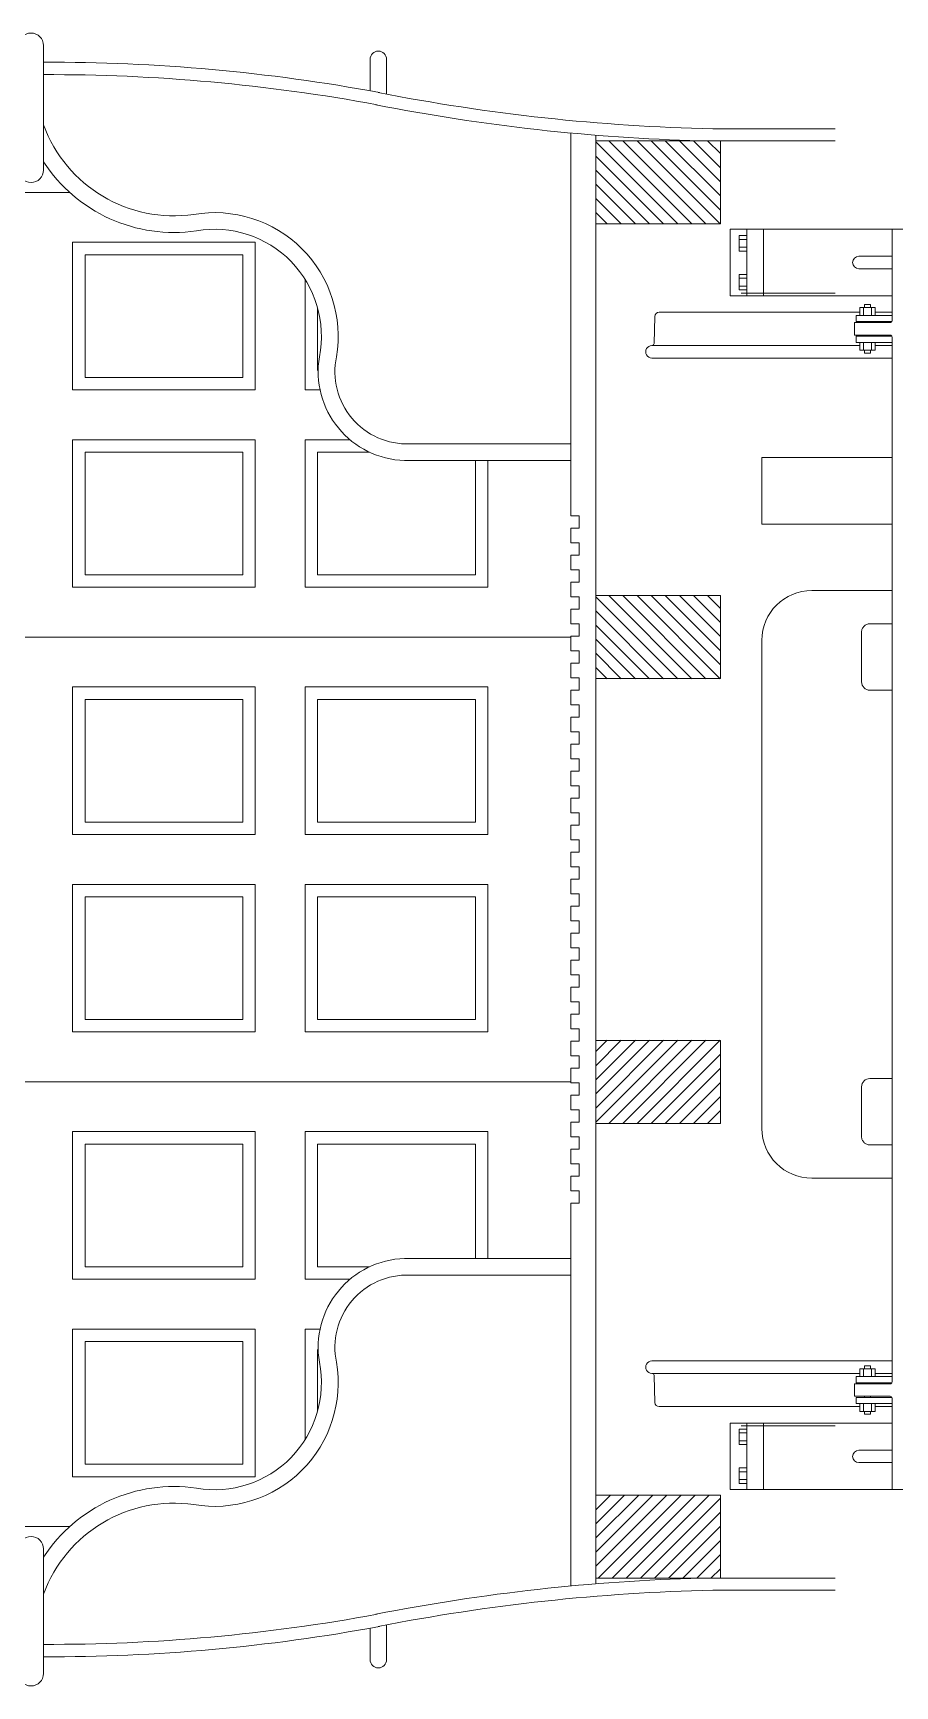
# Model space of a CAD drawing. Header units: inches. Extents: x 0 to 22, y 0 to 17.
# Drawn here: x 19.31 to 20.389, y 13.965 to 16.035 of the extents above; entities that cross this region are included whole.
import ezdxf

# ---------------------------------------------------------------- set-up
doc = ezdxf.new("R2010")
doc.units = ezdxf.units.IN
doc.header["$LTSCALE"] = 100
doc.header["$MEASUREMENT"] = 0
doc.linetypes.add('ACAD_ISO03W100', pattern=[30, 12, -18])
doc.layers.get('0').update_dxf_attribs({"lineweight": 0})
for name, color, linetype, lineweight in [('BENCHSEAT', 7, 'Continuous', 0), ('CAREND0', 7, 'Continuous', 0), ('CARINTERIORBEAM', 7, 'Continuous', 0), ('CARINTERIORBULKHEAD', 7, 'Continuous', 0), ('CARINTERIORSIDE', 7, 'Continuous', 0), ('FLOORMAT', 7, 'Continuous', 0), ('TRUCK', 7, 'Continuous', 0)]:
    doc.layers.add(name, color=color, linetype=linetype, lineweight=lineweight)

# ---------------------------------------------------------------- blocks, each defined once
blk = doc.blocks.new('_X28')
at = {"color": 0, "linetype": 'Continuous'}
for p, q in [((19.9834, 14.0967), (20.0859, 14.1993)), ((19.9834, 14.1144), (20.0683, 14.1993)), ((19.9834, 14.1321), (20.0506, 14.1993)), ((19.9834, 14.1497), (20.0329, 14.1993)), ((19.9834, 14.1674), (20.0152, 14.1993)), ((19.9834, 14.1851), (19.9975, 14.1993)), ((19.9997, 14.0953), (20.1036, 14.1993)), ((20.0174, 14.0953), (20.1213, 14.1993)), ((20.035, 14.0953), (20.139, 14.1993)), ((20.0527, 14.0953), (20.1394, 14.182)), ((20.0704, 14.0953), (20.1394, 14.1643)), ((20.0881, 14.0953), (20.1394, 14.1466)), ((20.1058, 14.0953), (20.1394, 14.129)), ((20.1234, 14.0953), (20.1394, 14.1113))]:
    blk.add_line(p, q, dxfattribs=at)
blk = doc.blocks.new('_X33')
at = {"color": 0, "linetype": 'Continuous'}
for p, q in [((20.0146, 14.1102), (20.1036, 14.1993)), ((20.0146, 14.1279), (20.0859, 14.1993)), ((20.0146, 14.1456), (20.0683, 14.1993)), ((20.0146, 14.1633), (20.0506, 14.1993)), ((20.0146, 14.1809), (20.0329, 14.1993)), ((20.0146, 14.1986), (20.0152, 14.1993)), ((20.0174, 14.0953), (20.1213, 14.1993)), ((20.035, 14.0953), (20.139, 14.1993)), ((20.0527, 14.0953), (20.1566, 14.1993)), ((20.0704, 14.0953), (20.1706, 14.1955)), ((20.0881, 14.0953), (20.1706, 14.1778)), ((20.1058, 14.0953), (20.1706, 14.1602)), ((20.1234, 14.0953), (20.1706, 14.1425)), ((20.1411, 14.0953), (20.1706, 14.1248)), ((20.1588, 14.0953), (20.1706, 14.1071))]:
    blk.add_line(p, q, dxfattribs=at)

msp = doc.modelspace()

# ---------------------------------------------------------------- linework, layer by layer
at = {"layer": 'BENCHSEAT', "linetype": 'Continuous'}
for p, q in [((19.78161, 15.52043), (19.98336, 15.52043)), ((19.77497, 15.49963), (19.98336, 15.49963)), ((19.77497, 14.50037), (19.98336, 14.50037)), ((19.78161, 14.47957), (19.98336, 14.47957))]:
    msp.add_line(p, q, dxfattribs=at)
at = {"layer": 'BENCHSEAT', "color": 7, "linetype": 'Continuous'}
for centre, radius, start, end in [((19.48605, 15.97973), 0.17382, -159.81561, -81.72514), ((19.48605, 15.97973), 0.19462, -146.95829, -81.64037), ((19.53718, 15.65521), 0.15473, -9.5809, 99.7133), ((19.53712, 15.65534), 0.1338, -11.15313, 99.69096), ((19.77819, 15.61095), 0.11136, 170.43377, 268.3462), ((19.77822, 15.61079), 0.09041, 168.084, 272.14809), ((19.77819, 14.38905), 0.11136, 91.6538, 189.56623), ((19.77822, 14.38921), 0.09041, 87.85191, 191.916), ((19.53718, 14.34479), 0.15473, -99.7133, 9.5809), ((19.53712, 14.34466), 0.1338, -99.69096, 11.15313), ((19.48605, 14.02027), 0.19462, 81.64037, 146.95829), ((19.48605, 14.02027), 0.17382, 81.72514, 159.81561)]:
    msp.add_arc(centre, radius, start, end, dxfattribs=at)
at = {"layer": 'CAREND0', "color": 7, "linetype": 'Continuous'}
for p, q in [((20.0146, 14.09312), (20.0146, 15.90688)), ((20.1966, 15.70897), (20.31436, 15.70897)), ((20.1966, 14.29095), (20.31436, 14.29095))]:
    msp.add_line(p, q, dxfattribs=at)
at = {"layer": 'CARINTERIORBEAM'}
for p, q in [((20.01456, 15.89987), (20.01456, 15.79595)), ((20.01456, 15.89987), (20.01456, 15.79595)), ((20.17056, 15.89983), (20.17056, 15.79595)), ((20.01456, 15.33035), (20.01456, 15.22643)), ((20.17056, 15.33035), (20.17056, 15.22643)), ((20.01456, 14.66965), (20.01456, 14.77357)), ((20.17056, 14.66965), (20.17056, 14.77357))]:
    msp.add_line(p, q, dxfattribs=at)
at = {"layer": 'CARINTERIORBEAM', "linetype": 'Continuous'}
for p, q in [((20.01456, 15.79595), (20.17056, 15.79595)), ((20.01456, 15.22643), (20.17056, 15.22643)), ((20.01456, 14.77357), (20.17056, 14.77357))]:
    msp.add_line(p, q, dxfattribs=at)
at = {"layer": 'CARINTERIORBEAM', "color": 7, "linetype": 'Continuous'}
for p, q in [((20.01456, 15.33035), (20.17056, 15.33035)), ((20.01456, 14.66965), (20.17056, 14.66965))]:
    msp.add_line(p, q, dxfattribs=at)
msp.add_lwpolyline([(20.17056, 14.1002), (20.01456, 14.1002), (20.01456, 14.20412), (20.17056, 14.20412), (20.17056, 14.10016)], dxfattribs=at)
at = {"layer": 'CARINTERIORBULKHEAD', "linetype": 'Continuous'}
for p, q in [((18.50379, 15.83523), (19.35568, 15.83523)), ((19.35936, 15.77283), (19.58816, 15.77283)), ((19.37496, 15.75723), (19.57256, 15.75723)), ((19.37496, 15.35643), (19.57256, 15.35643)), ((19.66616, 15.35643), (19.86376, 15.35643)), ((19.35936, 15.34083), (19.58816, 15.34083)), ((19.65056, 15.34083), (19.87936, 15.34083)), ((18.50379, 15.27843), (19.98336, 15.27843)), ((19.35936, 15.21603), (19.58816, 15.21603)), ((19.65056, 15.21603), (19.87936, 15.21603)), ((19.37496, 15.20043), (19.57256, 15.20043)), ((19.66616, 15.20043), (19.86376, 15.20043)), ((19.37496, 14.79963), (19.57256, 14.79963)), ((19.66616, 14.79963), (19.86376, 14.79963)), ((19.35936, 14.78403), (19.58816, 14.78403)), ((19.65056, 14.78403), (19.87936, 14.78403)), ((18.50376, 14.72163), (19.98336, 14.72163)), ((19.35936, 14.65923), (19.58816, 14.65923)), ((19.65056, 14.65923), (19.87936, 14.65923)), ((19.37496, 14.64363), (19.57256, 14.64363)), ((19.66616, 14.64363), (19.86376, 14.64363)), ((19.37496, 14.24283), (19.57256, 14.24283)), ((19.35936, 14.22723), (19.58816, 14.22723)), ((18.50376, 14.16483), (19.35576, 14.16483))]:
    msp.add_line(p, q, dxfattribs=at)
at = {"layer": 'CARINTERIORBULKHEAD'}
for p, q in [((19.35936, 15.77283), (19.35936, 15.58801)), ((19.58816, 15.77283), (19.58816, 15.58801)), ((19.37496, 15.75723), (19.37496, 15.60361)), ((19.57256, 15.75723), (19.57256, 15.60361)), ((19.65056, 15.72628), (19.65056, 15.58801)), ((19.66616, 15.69069), (19.66616, 15.61217)), ((19.35936, 15.34083), (19.35936, 15.52561)), ((19.58816, 15.34083), (19.58816, 15.52561)), ((19.65056, 15.34083), (19.65056, 15.52561)), ((19.37496, 15.35643), (19.37496, 15.51001)), ((19.57256, 15.35643), (19.57256, 15.51001)), ((19.66616, 15.35643), (19.66616, 15.51001)), ((19.86376, 15.35643), (19.86376, 15.49963)), ((19.87936, 15.34083), (19.87936, 15.49963)), ((19.35936, 15.21603), (19.35936, 15.03121)), ((19.58816, 15.21603), (19.58816, 15.03121)), ((19.65056, 15.21603), (19.65056, 15.03121)), ((19.87936, 15.21603), (19.87936, 15.03121)), ((19.37496, 15.20043), (19.37496, 15.04681)), ((19.57256, 15.20043), (19.57256, 15.04681)), ((19.66616, 15.20043), (19.66616, 15.04681)), ((19.86376, 15.20043), (19.86376, 15.04681)), ((19.35936, 14.78403), (19.35936, 14.96881)), ((19.58816, 14.78403), (19.58816, 14.96881)), ((19.65056, 14.78403), (19.65056, 14.96881)), ((19.87936, 14.78403), (19.87936, 14.96881)), ((19.37496, 14.79963), (19.37496, 14.95321)), ((19.57256, 14.79963), (19.57256, 14.95321)), ((19.66616, 14.79963), (19.66616, 14.95321)), ((19.86376, 14.79963), (19.86376, 14.95321)), ((19.35936, 14.65923), (19.35936, 14.47441)), ((19.58816, 14.65923), (19.58816, 14.47441)), ((19.65056, 14.65923), (19.65056, 14.47441)), ((19.87936, 14.65923), (19.87936, 14.50037)), ((19.37496, 14.64363), (19.37496, 14.49001)), ((19.57256, 14.64363), (19.57256, 14.49001)), ((19.66616, 14.64363), (19.66616, 14.49001)), ((19.86376, 14.64363), (19.86376, 14.50037)), ((19.35936, 14.22723), (19.35936, 14.41201)), ((19.58816, 14.22723), (19.58816, 14.41201)), ((19.65056, 14.27372), (19.65056, 14.41201)), ((19.37496, 14.24283), (19.37496, 14.39641)), ((19.57256, 14.24283), (19.57256, 14.39641)), ((19.66616, 14.30931), (19.66616, 14.3864))]:
    msp.add_line(p, q, dxfattribs=at)
at = {"layer": 'CARINTERIORBULKHEAD', "color": 7, "linetype": 'Continuous'}
for p, q in [((19.35936, 15.58801), (19.58816, 15.58801)), ((19.37496, 15.60361), (19.57256, 15.60361)), ((19.65056, 15.58801), (19.66921, 15.58801)), ((19.35936, 15.52561), (19.58816, 15.52561)), ((19.65056, 15.52561), (19.70664, 15.52561)), ((19.37496, 15.51001), (19.57256, 15.51001)), ((19.66616, 15.51001), (19.73115, 15.51001)), ((19.37496, 15.04681), (19.57256, 15.04681)), ((19.66616, 15.04681), (19.86376, 15.04681)), ((19.35936, 15.03121), (19.58816, 15.03121)), ((19.65056, 15.03121), (19.87936, 15.03121)), ((19.35936, 14.96881), (19.58816, 14.96881)), ((19.65056, 14.96881), (19.87936, 14.96881)), ((19.37496, 14.95321), (19.57256, 14.95321)), ((19.66616, 14.95321), (19.86376, 14.95321)), ((19.37496, 14.49001), (19.57256, 14.49001)), ((19.66616, 14.49001), (19.73119, 14.49001)), ((19.35936, 14.47441), (19.58816, 14.47441)), ((19.65056, 14.47441), (19.70666, 14.47441)), ((19.35936, 14.41201), (19.58816, 14.41201)), ((19.65056, 14.41201), (19.66922, 14.41201)), ((19.37496, 14.39641), (19.57256, 14.39641))]:
    msp.add_line(p, q, dxfattribs=at)
at = {"layer": 'CARINTERIORSIDE'}
for p, q in [((19.32291, 16.01919), (19.32291, 15.86331)), ((19.73181, 16.00187), (19.73181, 15.96245)), ((19.75261, 16.00187), (19.75261, 15.95832)), ((19.32291, 13.98081), (19.32291, 14.13669)), ((19.73181, 13.99813), (19.73181, 14.03755)), ((19.75261, 13.99813), (19.75261, 14.04168))]:
    msp.add_line(p, q, dxfattribs=at)
at = {"layer": 'CARINTERIORSIDE', "color": 7, "linetype": 'Continuous'}
for p, q in [((20.16092, 15.91505), (20.31436, 15.91505)), ((20.0146, 15.89983), (20.17056, 15.89983)), ((20.1706, 15.89975), (20.31436, 15.89975)), ((20.16092, 14.10025), (20.31436, 14.10025)), ((20.16092, 14.08495), (20.31436, 14.08495))]:
    msp.add_line(p, q, dxfattribs=at)
at = {"layer": 'CARINTERIORSIDE'}
for centre, radius, start, end in [((19.30731, 16.01919), 0.0156, 0, 180), ((19.74221, 16.00187), 0.0104, 0, 180), ((19.30731, 15.86331), 0.0156, 180, 360), ((19.30731, 14.13669), 0.0156, 0, 180), ((19.74221, 13.99813), 0.0104, 180, 360), ((19.30731, 13.98081), 0.0156, 180, 360)]:
    msp.add_arc(centre, radius, start, end, dxfattribs=at)
at = {"layer": 'CARINTERIORSIDE', "color": 7, "linetype": 'Continuous'}
for centre, radius, start, end in [((19.32987, 13.72939), 2.26895, 79.49637, 90.1821), ((19.32987, 13.72939), 2.25335, 79.49637, 90.1821), ((19.32987, 16.27061), 2.25335, -90.1821, -79.49637), ((19.32987, 16.27061), 2.26895, -90.1821, -79.49637)]:
    msp.add_arc(centre, radius, start, end, dxfattribs=at)
at = {"layer": 'CARINTERIORSIDE', "linetype": 'Continuous'}
for centre, radius, start, end in [((20.21149, 18.34073), 2.4262, -101.1548, -91.19436), ((20.21149, 18.34073), 2.4418, -101.1548, -91.5606), ((20.21149, 11.65927), 2.4418, 91.52986, 101.1548), ((20.21149, 11.65927), 2.4262, 91.19436, 101.1548)]:
    msp.add_arc(centre, radius, start, end, dxfattribs=at)
at = {"layer": 'FLOORMAT'}
for p, q in [((19.98336, 15.90961), (19.98336, 15.43031)), ((19.99376, 15.43031), (19.99376, 15.41471)), ((19.99376, 15.39651), (19.99376, 15.38091)), ((19.99376, 15.36271), (19.99376, 15.34711)), ((19.99376, 15.32891), (19.99376, 15.31331)), ((19.99376, 15.29511), (19.99376, 15.27951)), ((19.99376, 15.26131), (19.99376, 15.24571)), ((19.99376, 15.22751), (19.99376, 15.21191)), ((19.99376, 15.19371), (19.99376, 15.17811)), ((19.99376, 15.15991), (19.99376, 15.14431)), ((19.99376, 15.12611), (19.99376, 15.11051)), ((19.99376, 15.09231), (19.99376, 15.07671)), ((19.99376, 15.05851), (19.99376, 15.04291)), ((19.99376, 15.02471), (19.99376, 15.00911)), ((19.98336, 14.99091), (19.98336, 14.99999)), ((19.99376, 14.99091), (19.99376, 14.97531)), ((19.98336, 14.95711), (19.98336, 14.97531)), ((19.99376, 14.95711), (19.99376, 14.94151)), ((19.98336, 14.92331), (19.98336, 14.94151)), ((19.99376, 14.92331), (19.99376, 14.90771)), ((19.98336, 14.88951), (19.98336, 14.90771)), ((19.99376, 14.88951), (19.99376, 14.87391)), ((19.98336, 14.85571), (19.98336, 14.87391)), ((19.98336, 14.82191), (19.98336, 14.84011)), ((19.99376, 14.85571), (19.99376, 14.84011)), ((19.99376, 14.82191), (19.99376, 14.80631)), ((19.98336, 14.78811), (19.98336, 14.80631)), ((19.99376, 14.78811), (19.99376, 14.77251)), ((19.98336, 14.75431), (19.98336, 14.77251)), ((19.98336, 14.72051), (19.98336, 14.73871)), ((19.99376, 14.75431), (19.99376, 14.73871)), ((19.99376, 14.72051), (19.99376, 14.70491)), ((19.98336, 14.68671), (19.98336, 14.70491)), ((19.99376, 14.68671), (19.99376, 14.67111)), ((19.98336, 14.65291), (19.98336, 14.67111)), ((19.99376, 14.65291), (19.99376, 14.63731)), ((19.98336, 14.61911), (19.98336, 14.63731)), ((19.99376, 14.61911), (19.99376, 14.60351)), ((19.98336, 14.58531), (19.98336, 14.60351)), ((19.99376, 14.58531), (19.99376, 14.56971)), ((19.98336, 14.09039), (19.98336, 14.56971))]:
    msp.add_line(p, q, dxfattribs=at)
at = {"layer": 'FLOORMAT', "color": 7, "linetype": 'Continuous'}
for p, q in [((19.98336, 15.43031), (19.99376, 15.43031)), ((19.98336, 15.41471), (19.99376, 15.41471)), ((19.98338, 15.41471), (19.98338, 15.3964)), ((19.98336, 15.39651), (19.99376, 15.39651)), ((19.98336, 15.38091), (19.99376, 15.38091)), ((19.98338, 15.38091), (19.98338, 15.3626)), ((19.98336, 15.36271), (19.99376, 15.36271)), ((19.98336, 15.34711), (19.99376, 15.34711)), ((19.98338, 15.34711), (19.98338, 15.3288)), ((19.98336, 15.32891), (19.99376, 15.32891)), ((19.98336, 15.31331), (19.99376, 15.31331)), ((19.98336, 15.29511), (19.99376, 15.29511)), ((19.98338, 15.31331), (19.98338, 15.295)), ((19.98336, 15.27951), (19.99376, 15.27951)), ((19.98338, 15.27951), (19.98338, 15.2612)), ((19.98336, 15.26131), (19.99376, 15.26131)), ((19.98336, 15.24571), (19.99376, 15.24571)), ((19.98338, 15.24571), (19.98338, 15.2274)), ((19.98336, 15.22751), (19.99376, 15.22751)), ((19.98336, 15.21191), (19.99376, 15.21191)), ((19.98338, 15.21191), (19.98338, 15.1936)), ((19.98336, 15.19371), (19.99376, 15.19371)), ((19.98336, 15.17811), (19.99376, 15.17811)), ((19.98338, 15.17811), (19.98338, 15.1598)), ((19.98336, 15.15991), (19.99376, 15.15991)), ((19.98336, 15.14431), (19.99376, 15.14431)), ((19.98338, 15.14431), (19.98338, 15.126)), ((19.98336, 15.12611), (19.99376, 15.12611)), ((19.98336, 15.11051), (19.99376, 15.11051)), ((19.98338, 15.11051), (19.98338, 15.0922)), ((19.98336, 15.09231), (19.99376, 15.09231)), ((19.98336, 15.07671), (19.99376, 15.07671)), ((19.98338, 15.07671), (19.98338, 15.0584)), ((19.98336, 15.05851), (19.99376, 15.05851)), ((19.98336, 15.04291), (19.99376, 15.04291)), ((19.98338, 15.04291), (19.98338, 15.0246)), ((19.98336, 15.02471), (19.99376, 15.02471)), ((19.98336, 15.00911), (19.99376, 15.00911)), ((19.98338, 15.00911), (19.98338, 14.9908)), ((19.98336, 14.99091), (19.99376, 14.99091)), ((19.98336, 14.97531), (19.99376, 14.97531)), ((19.98338, 14.97522), (19.98338, 14.95704)), ((19.98336, 14.95711), (19.99376, 14.95711)), ((19.98336, 14.94151), (19.99376, 14.94151)), ((19.98336, 14.92331), (19.99376, 14.92331)), ((19.98338, 14.94142), (19.98338, 14.92324)), ((19.98336, 14.90771), (19.99376, 14.90771)), ((19.98338, 14.90762), (19.98338, 14.88944)), ((19.98336, 14.88951), (19.99376, 14.88951)), ((19.98336, 14.87391), (19.99376, 14.87391)), ((19.98338, 14.87382), (19.98338, 14.85564)), ((19.98336, 14.85571), (19.99376, 14.85571)), ((19.98336, 14.84011), (19.99376, 14.84011)), ((19.98338, 14.84002), (19.98338, 14.82184)), ((19.98336, 14.82191), (19.99376, 14.82191)), ((19.98336, 14.80631), (19.99376, 14.80631)), ((19.98338, 14.80622), (19.98338, 14.78804)), ((19.98336, 14.78811), (19.99376, 14.78811)), ((19.98336, 14.77251), (19.99376, 14.77251)), ((19.98338, 14.77242), (19.98338, 14.75424)), ((19.98336, 14.75431), (19.99376, 14.75431)), ((19.98336, 14.73871), (19.99376, 14.73871)), ((19.98338, 14.73862), (19.98338, 14.72044)), ((19.98336, 14.72051), (19.99376, 14.72051)), ((19.98336, 14.70491), (19.99376, 14.70491)), ((19.98338, 14.70482), (19.98338, 14.68664)), ((19.98336, 14.68671), (19.99376, 14.68671)), ((19.98336, 14.67111), (19.99376, 14.67111)), ((19.98336, 14.65291), (19.99376, 14.65291)), ((19.98338, 14.67102), (19.98338, 14.65284)), ((19.98336, 14.63731), (19.99376, 14.63731)), ((19.98338, 14.63722), (19.98338, 14.61904)), ((19.98336, 14.61911), (19.99376, 14.61911)), ((19.98336, 14.60351), (19.99376, 14.60351)), ((19.98338, 14.60342), (19.98338, 14.58524)), ((19.98336, 14.58531), (19.99376, 14.58531)), ((19.98336, 14.56971), (19.99376, 14.56971)), ((19.98338, 14.56962), (19.98338, 14.55144))]:
    msp.add_line(p, q, dxfattribs=at)
at = {"layer": 'TRUCK', "color": 7, "linetype": 'Continuous'}
for p, q in [((20.18278, 15.78912), (20.43062, 15.78912)), ((20.18278, 15.78912), (20.18278, 15.70592)), ((20.34397, 15.75532), (20.38557, 15.75532)), ((20.34397, 15.73972), (20.38557, 15.73972)), ((20.18278, 15.70592), (20.38562, 15.70592)), ((20.09376, 15.68512), (20.34506, 15.68512)), ((20.38302, 15.67224), (20.33834, 15.67224)), ((20.33834, 15.67224), (20.33834, 15.65664)), ((20.38562, 15.68134), (20.34054, 15.68134)), ((20.34054, 15.68134), (20.34054, 15.67354)), ((20.38562, 15.67354), (20.34054, 15.67354)), ((20.36455, 15.68512), (20.38562, 15.68512)), ((20.38302, 15.65664), (20.33834, 15.65664)), ((20.34054, 15.65534), (20.34054, 15.64754)), ((20.38562, 15.65534), (20.34054, 15.65534)), ((20.38562, 15.64754), (20.34054, 15.64754)), ((20.08482, 15.64352), (20.34506, 15.64352)), ((20.08482, 15.62792), (20.38562, 15.62792)), ((20.36455, 15.64352), (20.38562, 15.64352)), ((20.22262, 15.50318), (20.38562, 15.50318)), ((20.22262, 15.41998), (20.38562, 15.41998)), ((20.28502, 15.33678), (20.38562, 15.33678)), ((20.35782, 15.29512), (20.38562, 15.29512)), ((20.35782, 15.21192), (20.38562, 15.21192)), ((20.35782, 14.72578), (20.38562, 14.72578)), ((20.35782, 14.64258), (20.38562, 14.64258)), ((20.28502, 14.60098), (20.38562, 14.60098)), ((20.08482, 14.37218), (20.38562, 14.37218)), ((20.08482, 14.35658), (20.34506, 14.35658)), ((20.33834, 14.32786), (20.33834, 14.34346)), ((20.38302, 14.34346), (20.33834, 14.34346)), ((20.34054, 14.34476), (20.34054, 14.35256)), ((20.38562, 14.35256), (20.34054, 14.35256)), ((20.38562, 14.34476), (20.34054, 14.34476)), ((20.36455, 14.35658), (20.38562, 14.35658)), ((20.38302, 14.32786), (20.33834, 14.32786)), ((20.38562, 14.32656), (20.34054, 14.32656)), ((20.34054, 14.31876), (20.34054, 14.32656)), ((20.09376, 14.31498), (20.34506, 14.31498)), ((20.38562, 14.31876), (20.34054, 14.31876)), ((20.36455, 14.31498), (20.38562, 14.31498)), ((20.18278, 14.29418), (20.38562, 14.29418)), ((20.18278, 14.21098), (20.18278, 14.29418)), ((20.34397, 14.26038), (20.38557, 14.26038)), ((20.34397, 14.24478), (20.38557, 14.24478)), ((20.18278, 14.21098), (20.43062, 14.21098))]:
    msp.add_line(p, q, dxfattribs=at)
at = {"layer": 'TRUCK', "linetype": 'Continuous'}
for p, q in [((20.19403, 15.78128), (20.20359, 15.78128)), ((20.19403, 15.78128), (20.19403, 15.76179)), ((20.19403, 15.77641), (20.20359, 15.77641)), ((20.19403, 15.76666), (20.20359, 15.76666)), ((20.19403, 15.76179), (20.20359, 15.76179)), ((20.19403, 15.73268), (20.19403, 15.71319)), ((20.19403, 15.73268), (20.20359, 15.73268)), ((20.19403, 15.72781), (20.20359, 15.72781)), ((20.19403, 15.71806), (20.20359, 15.71806)), ((20.19403, 15.71319), (20.20359, 15.71319)), ((20.34506, 15.69111), (20.36455, 15.69111)), ((20.34506, 15.69111), (20.34506, 15.68136)), ((20.34993, 15.69111), (20.34993, 15.68136)), ((20.35115, 15.69477), (20.35115, 15.69111)), ((20.35115, 15.69477), (20.35846, 15.69477)), ((20.35846, 15.69477), (20.35846, 15.69111)), ((20.35968, 15.69111), (20.35968, 15.68136)), ((20.36455, 15.69111), (20.36455, 15.68136)), ((20.35115, 15.67354), (20.35115, 15.67224)), ((20.35846, 15.67354), (20.35846, 15.67224)), ((20.34506, 15.63764), (20.34506, 15.64739)), ((20.34993, 15.63764), (20.34993, 15.64739)), ((20.35115, 15.65664), (20.35115, 15.65534)), ((20.35846, 15.65664), (20.35846, 15.65534)), ((20.35968, 15.63764), (20.35968, 15.64739)), ((20.36455, 15.63764), (20.36455, 15.64739)), ((20.34506, 15.63764), (20.36455, 15.63764)), ((20.35115, 15.63399), (20.35115, 15.63764)), ((20.35115, 15.63399), (20.35846, 15.63399)), ((20.35846, 15.63399), (20.35846, 15.63764)), ((20.35115, 14.36611), (20.35846, 14.36611)), ((20.35115, 14.36611), (20.35115, 14.36246)), ((20.35846, 14.36611), (20.35846, 14.36246)), ((20.34506, 14.36246), (20.34506, 14.35271)), ((20.34506, 14.36246), (20.36455, 14.36246)), ((20.34993, 14.36246), (20.34993, 14.35271)), ((20.35115, 14.34346), (20.35115, 14.34476)), ((20.35846, 14.34346), (20.35846, 14.34476)), ((20.35968, 14.36246), (20.35968, 14.35271)), ((20.36455, 14.36246), (20.36455, 14.35271)), ((20.35115, 14.32656), (20.35115, 14.32786)), ((20.35846, 14.32656), (20.35846, 14.32786)), ((20.34506, 14.30899), (20.34506, 14.31874)), ((20.34506, 14.30899), (20.36455, 14.30899)), ((20.34993, 14.30899), (20.34993, 14.31874)), ((20.35115, 14.30533), (20.35115, 14.30899)), ((20.35115, 14.30533), (20.35846, 14.30533)), ((20.35846, 14.30533), (20.35846, 14.30899)), ((20.35968, 14.30899), (20.35968, 14.31874)), ((20.36455, 14.30899), (20.36455, 14.31874)), ((20.19403, 14.28691), (20.20359, 14.28691)), ((20.19403, 14.26742), (20.19403, 14.28691)), ((20.19403, 14.28204), (20.20359, 14.28204)), ((20.19403, 14.27229), (20.20359, 14.27229)), ((20.19403, 14.26742), (20.20359, 14.26742)), ((20.19403, 14.21882), (20.19403, 14.23831)), ((20.19403, 14.23831), (20.20359, 14.23831)), ((20.19403, 14.23344), (20.20359, 14.23344)), ((20.19403, 14.22369), (20.20359, 14.22369)), ((20.19403, 14.21882), (20.20359, 14.21882))]:
    msp.add_line(p, q, dxfattribs=at)
at = {"layer": 'TRUCK'}
for p, q in [((20.20364, 15.78912), (20.20364, 15.70592)), ((20.22444, 15.78912), (20.22444, 15.70592)), ((20.38562, 15.78912), (20.38562, 15.67484)), ((20.0875, 15.64604), (20.08857, 15.68009)), ((20.38562, 15.65404), (20.38562, 15.00002)), ((20.22262, 15.41998), (20.22262, 15.50318)), ((20.22262, 14.66338), (20.22262, 15.27438)), ((20.34742, 15.28472), (20.34742, 15.22232)), ((20.38562, 14.34606), (20.38562, 15.00008)), ((20.34742, 14.65298), (20.34742, 14.71538)), ((20.0875, 14.35406), (20.08857, 14.32002)), ((20.38562, 14.21098), (20.38562, 14.32526)), ((20.20364, 14.21098), (20.20364, 14.29418)), ((20.22444, 14.21098), (20.22444, 14.29418))]:
    msp.add_line(p, q, dxfattribs=at)
at = {"layer": 'TRUCK', "color": 7, "linetype": 'Continuous'}
for centre, radius, start, end in [((20.34397, 15.74752), 0.0078, 90, 270), ((20.09376, 15.67992), 0.0052, 90, 178.21009), ((20.38302, 15.67484), 0.0026, -90, 0), ((20.0849, 15.64612), 0.0026, -90.44058, -1.78991), ((20.38302, 15.65404), 0.0026, 0, 90), ((20.08482, 15.63572), 0.0078, 89.55942, 270), ((20.28502, 15.27438), 0.0624, 90, 180), ((20.35782, 15.22232), 0.0104, 180, 270), ((20.35782, 14.71538), 0.0104, 90, 180), ((20.28502, 14.66338), 0.0624, 180, 270), ((20.08482, 14.36438), 0.0078, 90, 270.44058), ((20.0849, 14.35398), 0.0026, 1.78991, 90.44058), ((20.38302, 14.34606), 0.0026, -90, 0), ((20.38302, 14.32526), 0.0026, 0, 90), ((20.09376, 14.32018), 0.0052, -178.21009, -90), ((20.34397, 14.25258), 0.0078, 90, 270)]:
    msp.add_arc(centre, radius, start, end, dxfattribs=at)
at = {"layer": 'TRUCK', "color": 7, "linetype": 'ACAD_ISO03W100'}
for centre, start, end in [((20.35782, 15.28472), 90, 180), ((20.35782, 14.65298), 180, 270)]:
    msp.add_arc(centre, 0.0104, start, end, dxfattribs=at)

# ---------------------------------------------------------------- block references
at = {"layer": 'CARINTERIORBEAM', "color": 7, "linetype": 'Continuous', "extrusion": (0, 0, -1), "zscale": -1, "rotation": 180}
for p in [(-0.0312, 29.99521), (-0.0312, 29.4257)]:
    msp.add_blockref('_X28', p, dxfattribs=at)
at = {"layer": 'CARINTERIORBEAM', "color": 7, "linetype": 'Continuous'}
for name, p in [('_X28', (0.0312, 0.5743)), ('_X33', (0, 0.00486))]:
    msp.add_blockref(name, p, dxfattribs=at)

doc.saveas('drawing.dxf')
